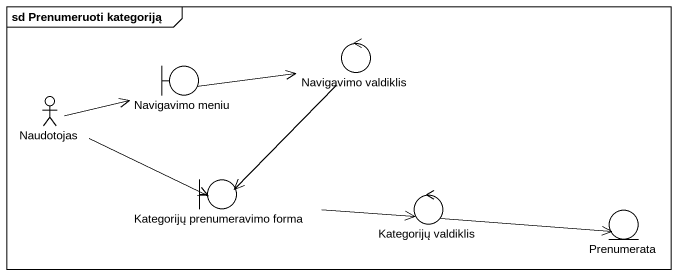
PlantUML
@startuml
mainframe sd Prenumeruoti kategoriją
control "Navigavimo valdiklis" as Navigavimo_valdiklis
actor Naudotojas
boundary "Navigavimo meniu" as Navigavimo_meniu
boundary "Kategorijų prenumeravimo forma" as Kategorijų_prenumeravimo
control "Kategorijų valdiklis" as Kategorijų_valdiklis
entity Prenumerata
Navigavimo_valdiklis --> Kategorijų_prenumeravimo
Naudotojas -right-> Navigavimo_meniu
Naudotojas -right-> Kategorijų_prenumeravimo
Navigavimo_meniu -right-> Navigavimo_valdiklis
Kategorijų_prenumeravimo -right-> Kategorijų_valdiklis
Kategorijų_valdiklis -right-> Prenumerata
@enduml
